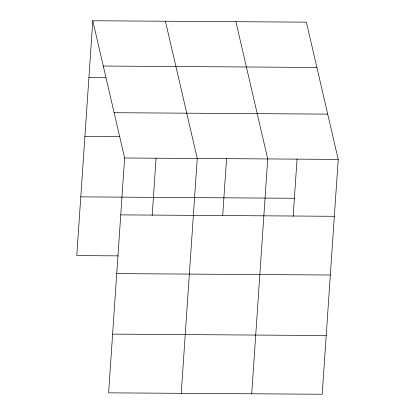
<?xml version="1.0" encoding="UTF-8"?>
<svg xmlns="http://www.w3.org/2000/svg" width="415" height="415" viewBox="0 0 415 415"><rect width="100%" height="100%" fill="white"/><g stroke="black" fill="none" stroke-linecap="round" stroke-linejoin="round"><path stroke-width="0.62" d="M92.794 20.75L124.619 157.996L108.611 392.839L322.206 394.25L338.215 159.407L306.389 22.161L92.794 20.75L76.785 255.593L118.285 255.868M152.181 215.416L156.087 158.079M181.231 393.321L197.244 158.478L165.419 21.227M222.663 215.883L226.574 158.546M251.718 393.783L267.727 158.94L235.902 21.694M293.151 216.345L297.057 159.012M103.299 66.042L316.889 67.453M88.919 77.636L105.778 77.745M114.12 112.704L327.71 114.115M84.914 136.359L119.93 136.592M124.619 157.996L338.215 159.407M80.79 196.866L294.38 198.277M120.744 214.882L334.334 216.288M116.74 273.61L330.33 275.015M112.615 334.117L326.206 335.522"/></g></svg>
